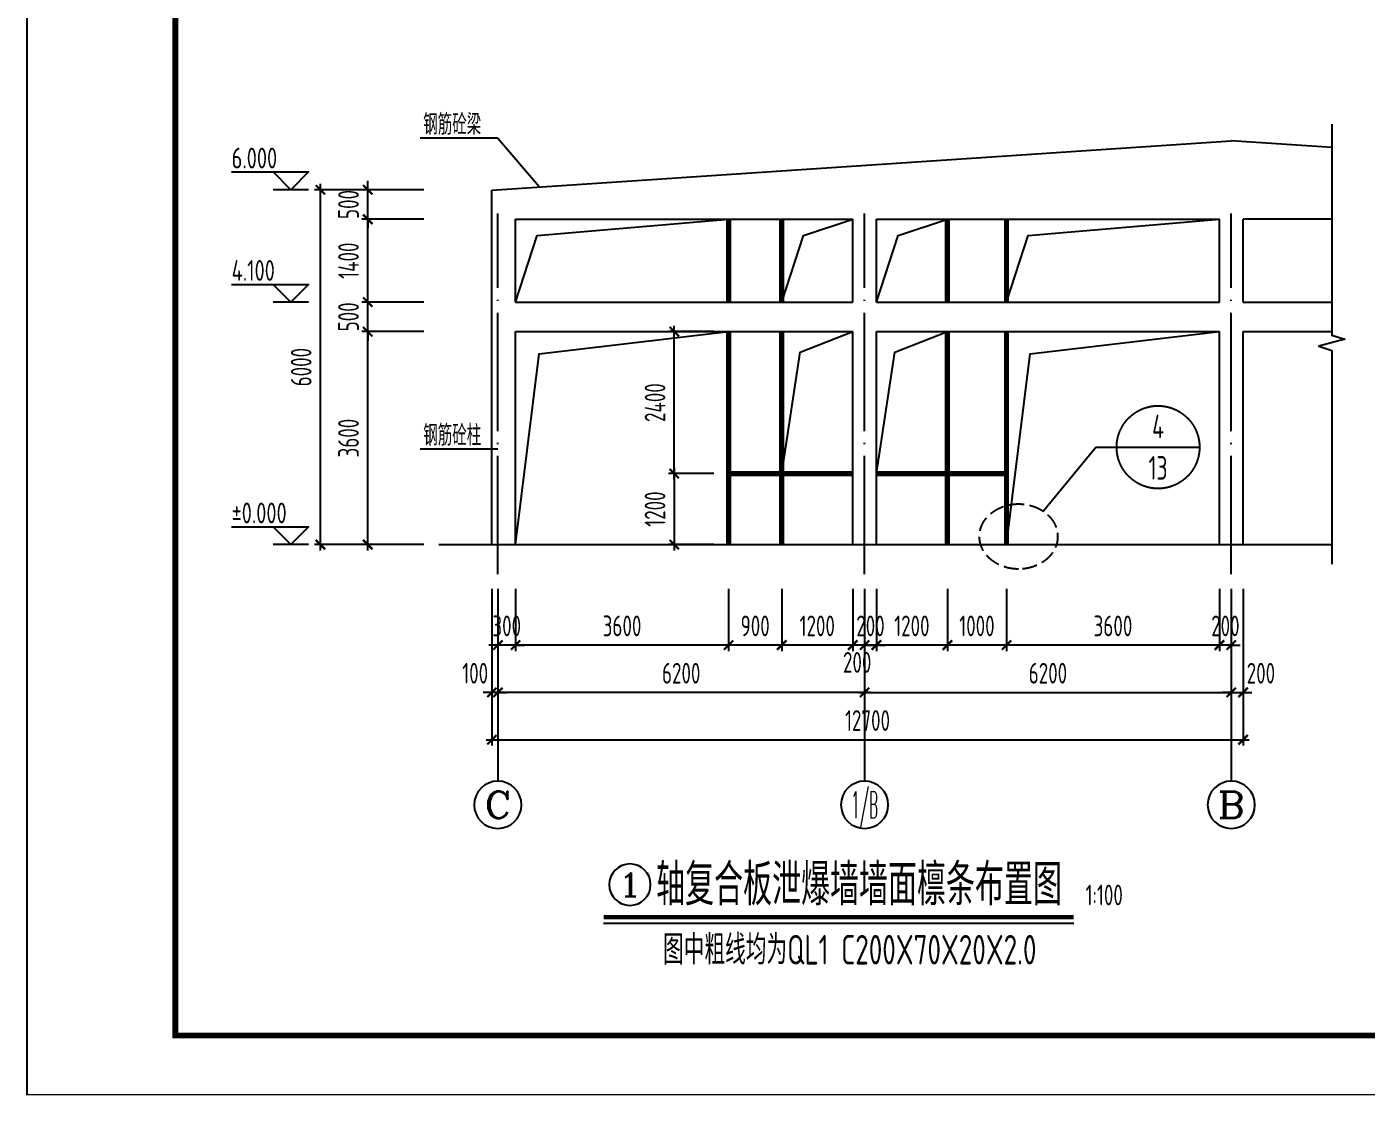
# Model space of a CAD drawing. Extents: x 287065 to 1473467, y 284802 to 344222.
# Drawn here: x 1255547 to 1278192, y 284812 to 302877 of the extents above; entities that cross this region are included whole.
import ezdxf
from ezdxf.enums import TextEntityAlignment as Align

# ---------------------------------------------------------------- set-up
doc = ezdxf.new("R2010")
doc.units = 0
doc.header["$LTSCALE"] = 1000
for name, pattern in [('4', [5, 1.5, -1, 1.5, -1]), ('DASH', [0.35, 0.25, -0.1]), ('DOTE', [2.42, 2, -0.2, 0.02, -0.2])]:
    doc.linetypes.add(name, pattern=pattern)
doc.layers.get('0').update_dxf_attribs({"linetype": 'CONTINUOUS'})
doc.layers.get('DEFPOINTS').update_dxf_attribs({"linetype": 'CONTINUOUS'})
for name, color, linetype in [('AXIS', 8, 'DOTE'), ('AXIS_DIM', 3, 'CONTINUOUS'), ('AXIS_TEXT', 3, 'CONTINUOUS'), ('FRAME', 3, 'CONTINUOUS'), ('S_BEAM', 4, 'CONTINUOUS'), ('SYMB', 7, 'CONTINUOUS'), ('TEXT', 7, 'CONTINUOUS'), ('THIN', 7, 'CONTINUOUS'), ('地脚线', 7, 'CONTINUOUS'), ('填充', 8, 'CONTINUOUS'), ('柱子', 3, 'CONTINUOUS'), ('檩条', 7, 'CONTINUOUS')]:
    doc.layers.add(name, color=color, linetype=linetype)
doc.layers.add('AXIS-DIM', color=3, linetype='CONTINUOUS', lineweight=15)
doc.styles.add('_TCH_AXIS', font='COMPLEX', dxfattribs={"bigfont": 'GBCBIG'})
doc.styles.add('COMPLEX', font='COMPLEX')
doc.styles.get("Standard").update_dxf_attribs({"font": 'tssdeng.shx', "width": 0.7, "bigfont": 'hztxt.shx'})
doc.styles.add('TSSD_Dimension', font='tssdeng.shx', dxfattribs={"width": 0.7, "bigfont": 'hztxt.shx'})
doc.styles.add('TSSD_Num', font='Tssdeng.shx', dxfattribs={"width": 0.7, "bigfont": 'hztxt.shx'})
doc.styles.add('TSSD_Rein', font='tssdeng.shx', dxfattribs={"width": 0.7, "bigfont": 'hztxt.shx'})
doc.dimstyles.new('TSSD_100_100', dxfattribs={"dimtxt": 350, "dimasz": 150, "dimexe": 100, "dimexo": 250, "dimgap": 150, "dimtad": 1, "dimdec": 0, "dimzin": 0, "dimdsep": 46, "dimtxsty": 'TSSD_Dimension', "dimblk": 'ARCHTICK', "dimcen": 0, "dimdle": 100, "dimclrd": 3, "dimclre": 3, "dimclrt": 7, "dimadec": 0, "dimazin": 0, "dimtfac": 1, "dimtdec": 0, "dimtix": 1, "dimtmove": 2, "dimatfit": 3, "dimfxl": 100, "dimtolj": 1, "dimtzin": 0, "dimarcsym": 0})
doc.dimstyles.new('TSSD_100_100$0', dxfattribs={"dimtxt": 350, "dimasz": 100, "dimexe": 100, "dimexo": 250, "dimgap": 100, "dimtad": 1, "dimdec": 0, "dimzin": 0, "dimdsep": 46, "dimtxsty": 'TSSD_Rein', "dimblk": 'ARCHTICK', "dimcen": 0, "dimdle": 100, "dimclrt": 7, "dimadec": 0, "dimazin": 0, "dimtfac": 1, "dimtdec": 0, "dimtix": 1, "dimtmove": 2, "dimatfit": 3, "dimfxl": 100, "dimtolj": 1, "dimtzin": 0, "dimarcsym": 0})

# ---------------------------------------------------------------- blocks, each defined once
blk = doc.blocks.new('A$C2F0C53E4')
at = {"layer": 'FRAME', "lineweight": 18}
blk.add_line((0, 0), (0, 42000), dxfattribs=at)
at = {"layer": 'FRAME'}
for points in [[(10, 42010, 20, 20, 0), (10, 10, 20, 20, 0), (59410, 10, 20, 20, 0), (59410, 42010, 20, 20, 0)], [(2510, 41010, 100, 100, 0), (2510, 1010, 100, 100, 0), (58410, 1010, 100, 100, 0), (58410, 41010, 100, 100, 0)]]:
    blk.add_lwpolyline(points, format="xyseb", close=True, dxfattribs=at)
blk = doc.blocks.new('_ARCHTICK')
at = {"color": 0}
blk.add_lwpolyline([(-0.53, -0.53, 0.25, 0.25, 0), (0.53, 0.53, 0.5, 0.5, 0)], format="xyseb", dxfattribs=at)
blk = doc.blocks.new('*D758')
at = {"layer": 'AXIS_DIM', "color": 3, "lineweight": -2}
for p, q in [((1269711, 293372), (1269711, 291522)), ((1275911, 293372), (1275911, 291522)), ((1269611, 291622), (1276011, 291622))]:
    blk.add_line(p, q, dxfattribs=at)
at = {"layer": 'DEFPOINTS', "color": 0}
for p in [(1269711, 293622), (1275911, 293622), (1275911, 291622)]:
    blk.add_point(p, dxfattribs=at)
at = {"layer": 'AXIS_DIM', "color": 3, "lineweight": -2, "xscale": 150, "yscale": 150, "zscale": 150, "rotation": 180}
blk.add_blockref('_ARCHTICK', (1269711, 291622), dxfattribs=at)
at = {"layer": 'AXIS_DIM', "color": 3, "lineweight": -2, "xscale": 150, "yscale": 150, "zscale": 150}
blk.add_blockref('_ARCHTICK', (1275911, 291622), dxfattribs=at)
at = {"layer": 'AXIS_DIM', "color": 7, "insert": (1272811, 291947), "char_height": 350, "attachment_point": 5, "style": 'TSSD_Dimension'}
blk.add_mtext('\\A1;6200', dxfattribs=at)
blk = doc.blocks.new('*D759')
at = {"layer": 'AXIS_DIM', "color": 3, "lineweight": -2}
for p, q in [((1263411, 293372), (1263411, 290722)), ((1276111, 293372), (1276111, 290722)), ((1263311, 290822), (1276211, 290822))]:
    blk.add_line(p, q, dxfattribs=at)
at = {"layer": 'DEFPOINTS', "color": 0}
for p in [(1263411, 293622), (1276111, 293622), (1276111, 290822)]:
    blk.add_point(p, dxfattribs=at)
at = {"layer": 'AXIS_DIM', "color": 3, "lineweight": -2, "xscale": 150, "yscale": 150, "zscale": 150, "rotation": 180}
blk.add_blockref('_ARCHTICK', (1263411, 290822), dxfattribs=at)
at = {"layer": 'AXIS_DIM', "color": 3, "lineweight": -2, "xscale": 150, "yscale": 150, "zscale": 150}
blk.add_blockref('_ARCHTICK', (1276111, 290822), dxfattribs=at)
at = {"layer": 'AXIS_DIM', "color": 7, "insert": (1269761, 291147), "char_height": 350, "attachment_point": 5, "style": 'TSSD_Dimension'}
blk.add_mtext('\\A1;12700', dxfattribs=at)
blk = doc.blocks.new('_AXISO')
blk.add_circle((0, 0), 0.5)
at = {"layer": 'AXIS_TEXT', "style": 'COMPLEX', "width": 1.041667}
blk.add_attdef('A', text='', height=0.56, dxfattribs=at).set_placement((-0.25, -0.28), (0.25, -0.28), align=Align.FIT)
blk = doc.blocks.new('*D760')
at = {"layer": 'AXIS_DIM', "color": 3, "lineweight": -2}
for p, q in [((1263411, 293372), (1263411, 291522)), ((1263511, 293372), (1263511, 291522)), ((1263411, 291622), (1263261, 291622)), ((1263511, 291622), (1263411, 291622)), ((1263511, 291622), (1263661, 291622))]:
    blk.add_line(p, q, dxfattribs=at)
at = {"layer": 'DEFPOINTS', "color": 0}
for p in [(1263411, 293622), (1263511, 293622), (1263411, 291622)]:
    blk.add_point(p, dxfattribs=at)
at = {"layer": 'AXIS_DIM', "color": 3, "lineweight": -2, "xscale": 150, "yscale": 150, "zscale": 150}
blk.add_blockref('_ARCHTICK', (1263411, 291622), dxfattribs=at)
at = {"layer": 'AXIS_DIM', "color": 3, "lineweight": -2, "xscale": 150, "yscale": 150, "zscale": 150, "rotation": 180}
blk.add_blockref('_ARCHTICK', (1263511, 291622), dxfattribs=at)
at = {"layer": 'AXIS_DIM', "color": 7, "insert": (1263128, 291947), "char_height": 350, "attachment_point": 5, "style": 'TSSD_Dimension'}
blk.add_mtext('\\A1;100', dxfattribs=at)
blk = doc.blocks.new('*D761')
at = {"layer": 'AXIS_DIM', "color": 3, "lineweight": -2}
for p, q in [((1263511, 293372), (1263511, 291522)), ((1269711, 293372), (1269711, 291522)), ((1269811, 291622), (1263411, 291622))]:
    blk.add_line(p, q, dxfattribs=at)
at = {"layer": 'DEFPOINTS', "color": 0}
for p in [(1263511, 293622), (1269711, 293622), (1263511, 291622)]:
    blk.add_point(p, dxfattribs=at)
at = {"layer": 'AXIS_DIM', "color": 3, "lineweight": -2, "xscale": 150, "yscale": 150, "zscale": 150, "rotation": 180}
blk.add_blockref('_ARCHTICK', (1263511, 291622), dxfattribs=at)
at = {"layer": 'AXIS_DIM', "color": 3, "lineweight": -2, "xscale": 150, "yscale": 150, "zscale": 150}
blk.add_blockref('_ARCHTICK', (1269711, 291622), dxfattribs=at)
at = {"layer": 'AXIS_DIM', "color": 7, "insert": (1266611, 291947), "char_height": 350, "attachment_point": 5, "style": 'TSSD_Dimension'}
blk.add_mtext('\\A1;6200', dxfattribs=at)
blk = doc.blocks.new('*D762')
at = {"layer": 'AXIS_DIM', "color": 3, "lineweight": -2}
for p, q in [((1275911, 293372), (1275911, 291522)), ((1276111, 293372), (1276111, 291522)), ((1275911, 291622), (1275761, 291622)), ((1275911, 291622), (1276111, 291622)), ((1276111, 291622), (1276261, 291622))]:
    blk.add_line(p, q, dxfattribs=at)
at = {"layer": 'DEFPOINTS', "color": 0}
for p in [(1275911, 293622), (1276111, 293622), (1276111, 291622)]:
    blk.add_point(p, dxfattribs=at)
at = {"layer": 'AXIS_DIM', "color": 3, "lineweight": -2, "xscale": 150, "yscale": 150, "zscale": 150}
blk.add_blockref('_ARCHTICK', (1275911, 291622), dxfattribs=at)
at = {"layer": 'AXIS_DIM', "color": 3, "lineweight": -2, "xscale": 150, "yscale": 150, "zscale": 150, "rotation": 180}
blk.add_blockref('_ARCHTICK', (1276111, 291622), dxfattribs=at)
at = {"layer": 'AXIS_DIM', "color": 7, "insert": (1276412, 291947), "char_height": 350, "attachment_point": 5, "style": 'TSSD_Dimension'}
blk.add_mtext('\\A1;200', dxfattribs=at)
blk = doc.blocks.new('*D763')
at = {"layer": 'AXIS_DIM', "color": 3, "lineweight": -2}
for p, q in [((1263511, 293372), (1263511, 292322)), ((1263811, 293372), (1263811, 292322)), ((1263511, 292422), (1263361, 292422)), ((1263811, 292422), (1263511, 292422)), ((1263811, 292422), (1263961, 292422))]:
    blk.add_line(p, q, dxfattribs=at)
at = {"layer": 'DEFPOINTS', "color": 0}
for p in [(1263511, 293622), (1263811, 293622), (1263511, 292422)]:
    blk.add_point(p, dxfattribs=at)
at = {"layer": 'AXIS_DIM', "color": 3, "lineweight": -2, "xscale": 150, "yscale": 150, "zscale": 150}
blk.add_blockref('_ARCHTICK', (1263511, 292422), dxfattribs=at)
at = {"layer": 'AXIS_DIM', "color": 3, "lineweight": -2, "xscale": 150, "yscale": 150, "zscale": 150, "rotation": 180}
blk.add_blockref('_ARCHTICK', (1263811, 292422), dxfattribs=at)
at = {"layer": 'AXIS_DIM', "color": 7, "insert": (1263661, 292747), "char_height": 350, "attachment_point": 5, "style": 'TSSD_Dimension'}
blk.add_mtext('\\A1;300', dxfattribs=at)
blk = doc.blocks.new('*D764')
at = {"layer": 'AXIS_DIM', "color": 3, "lineweight": -2}
for p, q in [((1263811, 293372), (1263811, 292322)), ((1267411, 293372), (1267411, 292322)), ((1267511, 292422), (1263711, 292422))]:
    blk.add_line(p, q, dxfattribs=at)
at = {"layer": 'DEFPOINTS', "color": 0}
for p in [(1263811, 293622), (1267411, 293622), (1263811, 292422)]:
    blk.add_point(p, dxfattribs=at)
at = {"layer": 'AXIS_DIM', "color": 3, "lineweight": -2, "xscale": 150, "yscale": 150, "zscale": 150, "rotation": 180}
blk.add_blockref('_ARCHTICK', (1263811, 292422), dxfattribs=at)
at = {"layer": 'AXIS_DIM', "color": 3, "lineweight": -2, "xscale": 150, "yscale": 150, "zscale": 150}
blk.add_blockref('_ARCHTICK', (1267411, 292422), dxfattribs=at)
at = {"layer": 'AXIS_DIM', "color": 7, "insert": (1265611, 292747), "char_height": 350, "attachment_point": 5, "style": 'TSSD_Dimension'}
blk.add_mtext('\\A1;3600', dxfattribs=at)
blk = doc.blocks.new('*D765')
at = {"layer": 'AXIS_DIM', "color": 3, "lineweight": -2}
for p, q in [((1267411, 293372), (1267411, 292322)), ((1268311, 293372), (1268311, 292322)), ((1268411, 292422), (1267311, 292422))]:
    blk.add_line(p, q, dxfattribs=at)
at = {"layer": 'DEFPOINTS', "color": 0}
for p in [(1267411, 293622), (1268311, 293622), (1267411, 292422)]:
    blk.add_point(p, dxfattribs=at)
at = {"layer": 'AXIS_DIM', "color": 3, "lineweight": -2, "xscale": 150, "yscale": 150, "zscale": 150, "rotation": 180}
blk.add_blockref('_ARCHTICK', (1267411, 292422), dxfattribs=at)
at = {"layer": 'AXIS_DIM', "color": 3, "lineweight": -2, "xscale": 150, "yscale": 150, "zscale": 150}
blk.add_blockref('_ARCHTICK', (1268311, 292422), dxfattribs=at)
at = {"layer": 'AXIS_DIM', "color": 7, "insert": (1267861, 292747), "char_height": 350, "attachment_point": 5, "style": 'TSSD_Dimension'}
blk.add_mtext('\\A1;900', dxfattribs=at)
blk = doc.blocks.new('*D766')
at = {"layer": 'AXIS_DIM', "color": 3, "lineweight": -2}
for p, q in [((1268311, 293372), (1268311, 292322)), ((1269511, 293372), (1269511, 292322)), ((1269611, 292422), (1268211, 292422))]:
    blk.add_line(p, q, dxfattribs=at)
at = {"layer": 'DEFPOINTS', "color": 0}
for p in [(1268311, 293622), (1269511, 293622), (1268311, 292422)]:
    blk.add_point(p, dxfattribs=at)
at = {"layer": 'AXIS_DIM', "color": 3, "lineweight": -2, "xscale": 150, "yscale": 150, "zscale": 150, "rotation": 180}
blk.add_blockref('_ARCHTICK', (1268311, 292422), dxfattribs=at)
at = {"layer": 'AXIS_DIM', "color": 3, "lineweight": -2, "xscale": 150, "yscale": 150, "zscale": 150}
blk.add_blockref('_ARCHTICK', (1269511, 292422), dxfattribs=at)
at = {"layer": 'AXIS_DIM', "color": 7, "insert": (1268911, 292747), "char_height": 350, "attachment_point": 5, "style": 'TSSD_Dimension'}
blk.add_mtext('\\A1;1200', dxfattribs=at)
blk = doc.blocks.new('*D767')
at = {"layer": 'AXIS_DIM', "color": 3, "lineweight": -2}
for p, q in [((1269511, 293372), (1269511, 292322)), ((1269711, 293372), (1269711, 292322)), ((1269511, 292422), (1269361, 292422)), ((1269711, 292422), (1269511, 292422)), ((1269711, 292422), (1269861, 292422))]:
    blk.add_line(p, q, dxfattribs=at)
at = {"layer": 'DEFPOINTS', "color": 0}
for p in [(1269511, 293622), (1269711, 293622), (1269511, 292422)]:
    blk.add_point(p, dxfattribs=at)
at = {"layer": 'AXIS_DIM', "color": 3, "lineweight": -2, "xscale": 150, "yscale": 150, "zscale": 150}
blk.add_blockref('_ARCHTICK', (1269511, 292422), dxfattribs=at)
at = {"layer": 'AXIS_DIM', "color": 3, "lineweight": -2, "xscale": 150, "yscale": 150, "zscale": 150, "rotation": 180}
blk.add_blockref('_ARCHTICK', (1269711, 292422), dxfattribs=at)
at = {"layer": 'AXIS_DIM', "color": 7, "insert": (1269586, 292130), "char_height": 350, "attachment_point": 5, "style": 'TSSD_Dimension'}
blk.add_mtext('\\A1;200', dxfattribs=at)
blk = doc.blocks.new('*D768')
at = {"layer": 'AXIS_DIM', "color": 3, "lineweight": -2}
for p, q in [((1269711, 293372), (1269711, 292322)), ((1269911, 293372), (1269911, 292322)), ((1269711, 292422), (1269561, 292422)), ((1269911, 292422), (1269711, 292422)), ((1269911, 292422), (1270061, 292422))]:
    blk.add_line(p, q, dxfattribs=at)
at = {"layer": 'DEFPOINTS', "color": 0}
for p in [(1269711, 293622), (1269911, 293622), (1269711, 292422)]:
    blk.add_point(p, dxfattribs=at)
at = {"layer": 'AXIS_DIM', "color": 3, "lineweight": -2, "xscale": 150, "yscale": 150, "zscale": 150}
blk.add_blockref('_ARCHTICK', (1269711, 292422), dxfattribs=at)
at = {"layer": 'AXIS_DIM', "color": 3, "lineweight": -2, "xscale": 150, "yscale": 150, "zscale": 150, "rotation": 180}
blk.add_blockref('_ARCHTICK', (1269911, 292422), dxfattribs=at)
at = {"layer": 'AXIS_DIM', "color": 7, "insert": (1269811, 292747), "char_height": 350, "attachment_point": 5, "style": 'TSSD_Dimension'}
blk.add_mtext('\\A1;200', dxfattribs=at)
blk = doc.blocks.new('*D769')
at = {"layer": 'AXIS_DIM', "color": 3, "lineweight": -2}
for p, q in [((1269911, 293372), (1269911, 292322)), ((1271111, 293372), (1271111, 292322)), ((1271211, 292422), (1269811, 292422))]:
    blk.add_line(p, q, dxfattribs=at)
at = {"layer": 'DEFPOINTS', "color": 0}
for p in [(1269911, 293622), (1271111, 293622), (1269911, 292422)]:
    blk.add_point(p, dxfattribs=at)
at = {"layer": 'AXIS_DIM', "color": 3, "lineweight": -2, "xscale": 150, "yscale": 150, "zscale": 150, "rotation": 180}
blk.add_blockref('_ARCHTICK', (1269911, 292422), dxfattribs=at)
at = {"layer": 'AXIS_DIM', "color": 3, "lineweight": -2, "xscale": 150, "yscale": 150, "zscale": 150}
blk.add_blockref('_ARCHTICK', (1271111, 292422), dxfattribs=at)
at = {"layer": 'AXIS_DIM', "color": 7, "insert": (1270511, 292747), "char_height": 350, "attachment_point": 5, "style": 'TSSD_Dimension'}
blk.add_mtext('\\A1;1200', dxfattribs=at)
blk = doc.blocks.new('*D770')
at = {"layer": 'AXIS_DIM', "color": 3, "lineweight": -2}
for p, q in [((1271111, 293372), (1271111, 292322)), ((1272111, 293372), (1272111, 292322)), ((1272211, 292422), (1271011, 292422))]:
    blk.add_line(p, q, dxfattribs=at)
at = {"layer": 'DEFPOINTS', "color": 0}
for p in [(1271111, 293622), (1272111, 293622), (1271111, 292422)]:
    blk.add_point(p, dxfattribs=at)
at = {"layer": 'AXIS_DIM', "color": 3, "lineweight": -2, "xscale": 150, "yscale": 150, "zscale": 150, "rotation": 180}
blk.add_blockref('_ARCHTICK', (1271111, 292422), dxfattribs=at)
at = {"layer": 'AXIS_DIM', "color": 3, "lineweight": -2, "xscale": 150, "yscale": 150, "zscale": 150}
blk.add_blockref('_ARCHTICK', (1272111, 292422), dxfattribs=at)
at = {"layer": 'AXIS_DIM', "color": 7, "insert": (1271611, 292747), "char_height": 350, "attachment_point": 5, "style": 'TSSD_Dimension'}
blk.add_mtext('\\A1;1000', dxfattribs=at)
blk = doc.blocks.new('*D771')
at = {"layer": 'AXIS_DIM', "color": 3, "lineweight": -2}
for p, q in [((1272111, 293372), (1272111, 292322)), ((1275711, 293372), (1275711, 292322)), ((1275811, 292422), (1272011, 292422))]:
    blk.add_line(p, q, dxfattribs=at)
at = {"layer": 'DEFPOINTS', "color": 0}
for p in [(1272111, 293622), (1275711, 293622), (1272111, 292422)]:
    blk.add_point(p, dxfattribs=at)
at = {"layer": 'AXIS_DIM', "color": 3, "lineweight": -2, "xscale": 150, "yscale": 150, "zscale": 150, "rotation": 180}
blk.add_blockref('_ARCHTICK', (1272111, 292422), dxfattribs=at)
at = {"layer": 'AXIS_DIM', "color": 3, "lineweight": -2, "xscale": 150, "yscale": 150, "zscale": 150}
blk.add_blockref('_ARCHTICK', (1275711, 292422), dxfattribs=at)
at = {"layer": 'AXIS_DIM', "color": 7, "insert": (1273911, 292747), "char_height": 350, "attachment_point": 5, "style": 'TSSD_Dimension'}
blk.add_mtext('\\A1;3600', dxfattribs=at)
blk = doc.blocks.new('*D772')
at = {"layer": 'AXIS_DIM', "color": 3, "lineweight": -2}
for p, q in [((1275711, 293372), (1275711, 292322)), ((1275911, 293372), (1275911, 292322)), ((1275711, 292422), (1275561, 292422)), ((1275911, 292422), (1275711, 292422)), ((1275911, 292422), (1276061, 292422))]:
    blk.add_line(p, q, dxfattribs=at)
at = {"layer": 'DEFPOINTS', "color": 0}
for p in [(1275711, 293622), (1275911, 293622), (1275711, 292422)]:
    blk.add_point(p, dxfattribs=at)
at = {"layer": 'AXIS_DIM', "color": 3, "lineweight": -2, "xscale": 150, "yscale": 150, "zscale": 150}
blk.add_blockref('_ARCHTICK', (1275711, 292422), dxfattribs=at)
at = {"layer": 'AXIS_DIM', "color": 3, "lineweight": -2, "xscale": 150, "yscale": 150, "zscale": 150, "rotation": 180}
blk.add_blockref('_ARCHTICK', (1275911, 292422), dxfattribs=at)
at = {"layer": 'AXIS_DIM', "color": 7, "insert": (1275811, 292747), "char_height": 350, "attachment_point": 5, "style": 'TSSD_Dimension'}
blk.add_mtext('\\A1;200', dxfattribs=at)
blk = doc.blocks.new('*D773')
at = {"layer": 'AXIS-DIM', "color": 3, "lineweight": -2}
for p, q in [((1261311, 294022), (1261311, 297822)), ((1262261, 297722), (1261211, 297722)), ((1262261, 294122), (1261211, 294122))]:
    blk.add_line(p, q, dxfattribs=at)
at = {"layer": 'DEFPOINTS', "color": 0}
for p in [(1261311, 297722), (1262511, 297722, -100), (1262511, 294122, -100)]:
    blk.add_point(p, dxfattribs=at)
at = {"layer": 'AXIS-DIM', "color": 3, "lineweight": -2, "xscale": 150, "yscale": 150, "zscale": 150}
for p, rotation in [((1261311, 297722), 90), ((1261311, 294122), 270)]:
    blk.add_blockref('_ARCHTICK', p, dxfattribs=dict(at, rotation=rotation))
at = {"layer": 'AXIS-DIM', "color": 7, "insert": (1260986, 295922), "char_height": 350, "attachment_point": 5, "rotation": 90, "style": 'TSSD_Dimension'}
blk.add_mtext('\\A1;3600', dxfattribs=at)
blk = doc.blocks.new('*D774')
at = {"layer": 'AXIS-DIM', "color": 3, "lineweight": -2}
for p, q in [((1262261, 300122), (1260411, 300122)), ((1260511, 294022), (1260511, 300222)), ((1262261, 294122), (1260411, 294122))]:
    blk.add_line(p, q, dxfattribs=at)
at = {"layer": 'DEFPOINTS', "color": 0}
for p in [(1260511, 300122), (1262511, 300122, -100), (1262511, 294122, -100)]:
    blk.add_point(p, dxfattribs=at)
at = {"layer": 'AXIS-DIM', "color": 3, "lineweight": -2, "xscale": 150, "yscale": 150, "zscale": 150}
for p, rotation in [((1260511, 300122), 90), ((1260511, 294122), 270)]:
    blk.add_blockref('_ARCHTICK', p, dxfattribs=dict(at, rotation=rotation))
at = {"layer": 'AXIS-DIM', "color": 7, "insert": (1260186, 297122), "char_height": 350, "attachment_point": 5, "rotation": 90, "style": 'TSSD_Dimension'}
blk.add_mtext('\\A1;6000', dxfattribs=at)
blk = doc.blocks.new('*D775')
at = {"layer": 'AXIS-DIM', "color": 3, "lineweight": -2}
for p, q in [((1261311, 298222), (1261311, 298372)), ((1262261, 298222), (1261211, 298222)), ((1261311, 297722), (1261311, 298222)), ((1262261, 297722), (1261211, 297722)), ((1261311, 297722), (1261311, 297572))]:
    blk.add_line(p, q, dxfattribs=at)
at = {"layer": 'DEFPOINTS', "color": 0}
for p in [(1261311, 298222), (1262511, 298222), (1262511, 297722)]:
    blk.add_point(p, dxfattribs=at)
at = {"layer": 'AXIS-DIM', "color": 3, "lineweight": -2, "xscale": 150, "yscale": 150, "zscale": 150}
for p, rotation in [((1261311, 298222), 270), ((1261311, 297722), 90)]:
    blk.add_blockref('_ARCHTICK', p, dxfattribs=dict(at, rotation=rotation))
at = {"layer": 'AXIS-DIM', "color": 7, "insert": (1260986, 297972), "char_height": 350, "attachment_point": 5, "rotation": 90, "style": 'TSSD_Dimension'}
blk.add_mtext('\\A1;500', dxfattribs=at)
blk = doc.blocks.new('*D776')
at = {"layer": 'AXIS-DIM', "color": 3, "lineweight": -2}
for p, q in [((1262261, 299622), (1261211, 299622)), ((1261311, 298122), (1261311, 299722)), ((1262261, 298222), (1261211, 298222))]:
    blk.add_line(p, q, dxfattribs=at)
at = {"layer": 'DEFPOINTS', "color": 0}
for p in [(1261311, 299622), (1262511, 299622), (1262511, 298222)]:
    blk.add_point(p, dxfattribs=at)
at = {"layer": 'AXIS-DIM', "color": 3, "lineweight": -2, "xscale": 150, "yscale": 150, "zscale": 150}
for p, rotation in [((1261311, 299622), 90), ((1261311, 298222), 270)]:
    blk.add_blockref('_ARCHTICK', p, dxfattribs=dict(at, rotation=rotation))
at = {"layer": 'AXIS-DIM', "color": 7, "insert": (1260986, 298922), "char_height": 350, "attachment_point": 5, "rotation": 90, "style": 'TSSD_Dimension'}
blk.add_mtext('\\A1;1400', dxfattribs=at)
blk = doc.blocks.new('*D777')
at = {"layer": 'AXIS-DIM', "color": 3, "lineweight": -2}
for p, q in [((1262261, 300122), (1261211, 300122)), ((1261311, 300122), (1261311, 300272)), ((1261311, 299622), (1261311, 300122)), ((1262261, 299622), (1261211, 299622)), ((1261311, 299622), (1261311, 299472))]:
    blk.add_line(p, q, dxfattribs=at)
at = {"layer": 'DEFPOINTS', "color": 0}
for p in [(1261311, 300122), (1262511, 300122), (1262511, 299622)]:
    blk.add_point(p, dxfattribs=at)
at = {"layer": 'AXIS-DIM', "color": 3, "lineweight": -2, "xscale": 150, "yscale": 150, "zscale": 150}
for p, rotation in [((1261311, 300122), 270), ((1261311, 299622), 90)]:
    blk.add_blockref('_ARCHTICK', p, dxfattribs=dict(at, rotation=rotation))
at = {"layer": 'AXIS-DIM', "color": 7, "insert": (1260986, 299872), "char_height": 350, "attachment_point": 5, "rotation": 90, "style": 'TSSD_Dimension'}
blk.add_mtext('\\A1;500', dxfattribs=at)
blk = doc.blocks.new('*D948')
at = {"layer": 'AXIS_DIM', "color": 3, "lineweight": -2}
for p, q in [((1267161, 295322), (1266394, 295322)), ((1266494, 295422), (1266494, 294022)), ((1267161, 294122), (1266394, 294122))]:
    blk.add_line(p, q, dxfattribs=at)
at = {"layer": 'DEFPOINTS', "color": 0}
for p in [(1267411, 295322), (1266494, 294122), (1267411, 294122)]:
    blk.add_point(p, dxfattribs=at)
at = {"layer": 'AXIS_DIM', "color": 3, "lineweight": -2, "xscale": 150, "yscale": 150, "zscale": 150}
for p, rotation in [((1266494, 295322), 90), ((1266494, 294122), 270)]:
    blk.add_blockref('_ARCHTICK', p, dxfattribs=dict(at, rotation=rotation))
at = {"layer": 'AXIS_DIM', "color": 7, "insert": (1266169, 294722), "char_height": 350, "attachment_point": 5, "rotation": 90, "style": 'TSSD_Dimension'}
blk.add_mtext('\\A1;1200', dxfattribs=at)
blk = doc.blocks.new('*D951')
at = {"layer": 'AXIS_DIM', "color": 3, "lineweight": -2}
for p, q in [((1266494, 295222), (1266494, 297822)), ((1267161, 297722), (1266394, 297722)), ((1267161, 295322), (1266394, 295322))]:
    blk.add_line(p, q, dxfattribs=at)
at = {"layer": 'DEFPOINTS', "color": 0}
for p in [(1266494, 297722), (1267411, 297722), (1267411, 295322)]:
    blk.add_point(p, dxfattribs=at)
at = {"layer": 'AXIS_DIM', "color": 3, "lineweight": -2, "xscale": 150, "yscale": 150, "zscale": 150}
for p, rotation in [((1266494, 297722), 90), ((1266494, 295322), 270)]:
    blk.add_blockref('_ARCHTICK', p, dxfattribs=dict(at, rotation=rotation))
at = {"layer": 'AXIS_DIM', "color": 7, "insert": (1266169, 296522), "char_height": 350, "attachment_point": 5, "rotation": 90, "style": 'TSSD_Dimension'}
blk.add_mtext('\\A1;2400', dxfattribs=at)
blk = doc.blocks.new('ts_idx')
at = {"color": 0, "linetype": 'ByBlock', "lineweight": -2}
blk.add_line((-0.5, 0), (0.5, 0), dxfattribs=at)
blk.add_circle((0, 0), 0.5, dxfattribs=at)
at = {"color": 0, "linetype": 'ByBlock', "lineweight": -2, "style": 'TSSD_Num', "width": 0.7}
for tag, p in [('1', (0, 0.25)), ('A', (0, -0.25))]:
    blk.add_attdef(tag, text='', height=0.286, dxfattribs=at).set_placement(p, align=Align.MIDDLE_CENTER)

msp = doc.modelspace()

# ---------------------------------------------------------------- linework, layer by layer
for p, q in [((1272730.124, 294686.431), (1273622.684, 295768.46)), ((1273622.684, 295768.46), (1275373.629, 295768.46))]:
    msp.add_line(p, q)
at = {"linetype": 'DASH'}
msp.add_ellipse((1272314.565, 294258.177), major_axis=(660.903, 0), ratio=0.833326739, start_param=-1.570796327, end_param=4.71238898, dxfattribs=at)
at = {"layer": 'AXIS'}
for p, q in [((1263510.652, 293621.708), (1263510.652, 299721.708)), ((1269710.652, 293621.708), (1269710.652, 299721.708)), ((1275910.652, 293621.708), (1275910.652, 299721.708))]:
    msp.add_line(p, q, dxfattribs=at)
at = {"layer": 'AXIS_TEXT'}
for p, q in [((1263510.652, 293371.708), (1263510.652, 290121.708)), ((1269710.652, 293371.708), (1269710.652, 290121.708)), ((1275910.652, 293371.708), (1275910.652, 290121.708))]:
    msp.add_line(p, q, dxfattribs=at)
at = {"layer": 'S_BEAM', "color": 8}
for p, q in [((1263410.652, 300115.039), (1275910.652, 300948.708)), ((1277610.652, 300835.329), (1275910.652, 300948.708)), ((1263810.652, 299621.708), (1269510.652, 299621.708)), ((1269910.652, 299621.708), (1275710.652, 299621.708)), ((1277610.652, 299621.708), (1276110.652, 299621.708)), ((1263810.652, 298221.708), (1269510.652, 298221.708)), ((1269910.652, 298221.708), (1275710.652, 298221.708)), ((1276110.652, 298221.708), (1277610.652, 298221.708)), ((1263810.652, 297721.708), (1269510.652, 297721.708)), ((1269910.652, 297721.708), (1275710.652, 297721.708)), ((1276110.652, 297721.708), (1277610.652, 297721.708))]:
    msp.add_line(p, q, dxfattribs=at)
at = {"layer": 'TEXT', "linetype": 'ByBlock'}
for p, q in [((1263510.652, 300990.969), (1262195.464, 300990.969)), ((1263510.652, 295734.766), (1262195.464, 295734.766))]:
    msp.add_line(p, q, dxfattribs=at)
at = {"layer": 'TEXT'}
msp.add_line((1265297.793, 287721.708), (1273247.463, 287721.708), dxfattribs=at)
at = {"layer": 'TEXT', "linetype": 'ByBlock'}
msp.add_lwpolyline([(1263510.652, 300990.969), (1264216.626, 300168.792)], dxfattribs=at)
at = {"layer": 'TEXT', "const_width": 70}
msp.add_lwpolyline([(1273247.463, 287821.708), (1265297.793, 287821.708)], dxfattribs=at)
at = {"layer": 'THIN'}
for points in [[(1277610.652, 301228.708), (1277610.652, 297665.208), (1277830.652, 297595.208), (1277390.652, 297475.208), (1277610.652, 297405.208), (1277610.652, 293791.708)], [(1259010.38, 300422.039), (1260310.668, 300422.039), (1260010.668, 300122.039), (1259710.668, 300422.039)], [(1260310.668, 300122.039), (1259710.668, 300122.039)], [(1263810.652, 298221.708), (1264178.41, 299346.483), (1267410.652, 299621.708)], [(1268310.652, 298221.708), (1268678.41, 299346.483), (1269510.652, 299621.708)], [(1269910.652, 298221.708), (1270278.41, 299346.483), (1271110.652, 299621.708)], [(1272110.652, 298221.708), (1272478.41, 299346.483), (1275710.652, 299621.708)], [(1259010.38, 298521.708), (1260310.668, 298521.708), (1260010.668, 298221.708), (1259710.668, 298521.708)], [(1260310.668, 298221.708), (1259710.668, 298221.708)], [(1263810.652, 294121.708), (1264209.384, 297345.712), (1267410.652, 297721.708)], [(1268310.652, 295321.708), (1268623.264, 297372.524), (1269510.652, 297721.708)], [(1269910.652, 295321.708), (1270223.264, 297372.524), (1271110.652, 297721.708)], [(1272110.652, 294121.708), (1272509.384, 297345.712), (1275710.652, 297721.708)]]:
    msp.add_lwpolyline(points, dxfattribs=at)
at = {"layer": 'THIN', "elevation": 100}
for points in [[(1259010.38, 294421.708), (1260310.668, 294421.708), (1260010.668, 294121.708), (1259710.668, 294421.708)], [(1260310.668, 294121.708), (1259710.668, 294121.708)]]:
    msp.add_lwpolyline(points, dxfattribs=at)
at = {"layer": '地脚线'}
msp.add_line((1262510.652, 294121.708), (1277610.652, 294121.708), dxfattribs=at)
at = {"layer": '柱子', "color": 8}
for p, q in [((1263410.652, 294121.708), (1263410.652, 300115.039)), ((1263810.652, 298221.708), (1263810.652, 299621.708)), ((1269510.652, 298221.708), (1269510.652, 299621.708)), ((1269910.652, 298221.708), (1269910.652, 299621.708)), ((1275710.652, 298221.708), (1275710.652, 299621.708)), ((1276110.652, 298221.708), (1276110.652, 299621.708)), ((1263810.652, 294121.708), (1263810.652, 297721.708)), ((1269510.652, 294121.708), (1269510.652, 297721.708)), ((1269910.652, 294121.708), (1269910.652, 297721.708)), ((1275710.652, 294121.708), (1275710.652, 297721.708)), ((1276110.652, 294121.708), (1276110.652, 297721.708))]:
    msp.add_line(p, q, dxfattribs=at)
at = {"layer": '檩条', "const_width": 90}
for points in [[(1267410.652, 298221.708), (1267410.652, 299621.708)], [(1268310.652, 298221.708), (1268310.652, 299621.708)], [(1271110.652, 298221.708), (1271110.652, 299621.708)], [(1272110.652, 298221.708), (1272110.652, 299621.708)], [(1267410.652, 294121.708), (1267410.652, 297721.708)], [(1268310.652, 294121.708), (1268310.652, 297721.708)], [(1271110.652, 294121.708), (1271110.652, 297721.708)], [(1272110.652, 294121.708), (1272110.652, 297721.708)], [(1267410.652, 295321.708), (1269510.652, 295321.708)], [(1269910.652, 295321.708), (1272110.652, 295321.708)]]:
    msp.add_lwpolyline(points, dxfattribs=at)

# ---------------------------------------------------------------- block references
at = {"layer": 'AXIS_TEXT'}
ref = msp.add_blockref('_AXISO', (1263510.652, 289721.708), dxfattribs=dict(at, xscale=-800, yscale=800, zscale=800))
ref.add_attrib('A', 'C', dxfattribs={"height": 452.548, "style": '_TCH_AXIS', "width": 1.4}).set_placement((1263284.378, 289495.434), (1263736.926, 289495.434), align=Align.FIT)
ref = msp.add_blockref('_AXISO', (1269710.652, 289721.708), dxfattribs=dict(at, xscale=-800, yscale=800, zscale=800))
ref.add_attrib('A', '1/B', dxfattribs={"height": 452.5483, "style": '_TCH_AXIS', "width": 0.388889}).set_placement((1269484.378, 289495.434), (1269936.926, 289495.434), align=Align.FIT)
ref = msp.add_blockref('_AXISO', (1275910.652, 289721.708), dxfattribs=dict(at, xscale=-800, yscale=800, zscale=800))
ref.add_attrib('A', 'B', dxfattribs={"height": 452.548, "style": '_TCH_AXIS', "width": 1.235294}).set_placement((1275684.378, 289495.434), (1276136.926, 289495.434), align=Align.FIT)
at = {"layer": 'TEXT', "linetype": 'ByBlock'}
ref = msp.add_blockref('_AXISO', (1265744.358, 288371.708), dxfattribs=dict(at, xscale=-700, yscale=700, zscale=700))
ref.add_attrib('A', '1', dxfattribs={"layer": 'AXIS_TEXT', "height": 395.98, "style": '_TCH_AXIS', "width": 2.333333}).set_placement((1265546.368, 288173.718), (1265942.348, 288173.718), align=Align.FIT)
at = {"layer": 'THIN', "linetype": '4'}
ref = msp.add_blockref('ts_idx', (1274673.629, 295768.46), dxfattribs=dict(at, xscale=1400, yscale=1400))
ref.add_attrib('1', '4', dxfattribs={"height": 400, "style": 'TSSD_Num', "width": 0.7}).set_placement((1274673.629, 296118.46), align=Align.MIDDLE_CENTER)
ref.add_attrib('10', '13', dxfattribs={"height": 400, "style": 'TSSD_Num', "width": 0.7}).set_placement((1274673.629, 295418.46), align=Align.MIDDLE_CENTER)
at = {"layer": '填充'}
msp.add_blockref('A$C2F0C53E4', (1255546.971, 284811.708), dxfattribs=at)

# ---------------------------------------------------------------- texts
at = {"layer": 'SYMB', "width": 0.75}
for s, p in [('6.000', (1259010.38, 300482.039)), ('4.100', (1259010.38, 298581.708)), ('%%P0.000', (1259010.38, 294481.708, 100))]:
    msp.add_text(s, height=350, dxfattribs=at).set_placement(p)
at = {"layer": 'TEXT', "linetype": 'ByBlock', "style": 'TSSD_Rein', "width": 0.7}
for s, p in [('钢筋砼梁', (1262250.066, 301050.969)), ('钢筋砼柱', (1262250.066, 295794.766)), ('1:100', (1273447.463, 288021.708))]:
    msp.add_text(s, height=350, dxfattribs=at).set_placement(p)
for s, height, p in [('轴复合板泄爆墙墙面檩条布置图', 700, (1273047.463, 288021.708)), ('图中粗线均为QL1 C200X70X20X2.0', 500, (1272617.571, 287021.708))]:
    msp.add_text(s, height=height, dxfattribs=at).set_placement(p, align=Align.RIGHT)

# ---------------------------------------------------------------- dimensions: what is measured, and where the dimension line sits
at = {"layer": 'AXIS-DIM'}
for base, p2, picture, middle in [((1260510.668, 300122.039, 100), (1262510.652, 300122.039), '*D774', (1260185.668, 297121.873, 100)), ((1261310.668, 297721.708, 100), (1262510.652, 297721.708), '*D773', (1260985.668, 295921.708, 100))]:
    dim = msp.add_linear_dim(base=base, p1=(1262510.652, 294121.708), p2=p2, angle=90, dimstyle='TSSD_100_100', dxfattribs=at)
    dim.commit()
    dim.dimension.update_dxf_attribs({"geometry": picture, "text_midpoint": middle})
for base, p1, p2, picture, middle in [((1261310.668, 300122.039), (1262510.652, 299622.039), (1262510.652, 300122.039), '*D777', (1260985.668, 299872.039)), ((1261310.668, 299622.039), (1262510.652, 298221.708), (1262510.652, 299622.039), '*D776', (1260985.668, 298921.873)), ((1261310.668, 298221.708), (1262510.652, 297721.708), (1262510.652, 298221.708), '*D775', (1260985.668, 297971.708))]:
    dim = msp.add_linear_dim(base=base, p1=p1, p2=p2, angle=90, dimstyle='TSSD_100_100$0', override={"dimasz": 150, "dimgap": 150, "dimtxsty": 'TSSD_Dimension', "dimclrd": 3, "dimclre": 3}, dxfattribs=at)
    dim.commit()
    dim.dimension.update_dxf_attribs({"geometry": picture, "text_midpoint": middle})
at = {"layer": 'AXIS_DIM'}
for base, p2, picture, middle in [((1266493.769, 297721.708), (1267410.652, 297721.708), '*D951', (1266168.769, 296521.708)), ((1266493.769, 294121.708), (1267410.652, 294121.708), '*D948', (1266168.769, 294721.708))]:
    dim = msp.add_linear_dim(base=base, p1=(1267410.652, 295321.708), p2=p2, angle=90, dimstyle='TSSD_100_100$0', override={"dimasz": 150, "dimgap": 150, "dimtxsty": 'TSSD_Dimension', "dimclrd": 3, "dimclre": 3}, dxfattribs=at)
    dim.commit()
    dim.dimension.update_dxf_attribs({"geometry": picture, "text_midpoint": middle})
dim = msp.add_linear_dim(base=(1263410.652, 291621.708), p1=(1263510.652, 293621.708), p2=(1263410.652, 293621.708), angle=180, dimstyle='TSSD_100_100', dxfattribs=at)
dim.commit()
dim.dimension.update_dxf_attribs({"geometry": '*D760', "text_midpoint": (1263128.409, 291946.708), "dimtype": 129})
for p1, p2, picture, middle in [((1263810.652, 293621.708), (1263510.652, 293621.708), '*D763', (1263660.652, 292746.708)), ((1267410.652, 293621.708), (1263810.652, 293621.708), '*D764', (1265610.652, 292746.708)), ((1268310.652, 293621.708), (1267410.652, 293621.708), '*D765', (1267860.652, 292746.708)), ((1269510.652, 293621.708), (1268310.652, 293621.708), '*D766', (1268910.652, 292746.708)), ((1269910.652, 293621.708), (1269710.652, 293621.708), '*D768', (1269810.652, 292746.708)), ((1271110.652, 293621.708), (1269910.652, 293621.708), '*D769', (1270510.652, 292746.708)), ((1272110.652, 293621.708), (1271110.652, 293621.708), '*D770', (1271610.652, 292746.708)), ((1275710.652, 293621.708), (1272110.652, 293621.708), '*D771', (1273910.652, 292746.708)), ((1275910.652, 293621.708), (1275710.652, 293621.708), '*D772', (1275810.652, 292746.708))]:
    dim = msp.add_aligned_dim(p1=p1, p2=p2, distance=1200, dimstyle='TSSD_100_100$0', override={"dimasz": 150, "dimgap": 150, "dimtxsty": 'TSSD_Dimension', "dimclrd": 3, "dimclre": 3}, dxfattribs=at)
    dim.commit()
    dim.dimension.update_dxf_attribs({"geometry": picture, "text_midpoint": middle})
for p1, p2, distance, picture, middle in [((1263410.652, 293621.708), (1276110.652, 293621.708), -2800, '*D759', (1269760.652, 291146.708)), ((1269710.652, 293621.708), (1263510.652, 293621.708), 2000, '*D761', (1266610.652, 291946.708)), ((1269710.652, 293621.708), (1275910.652, 293621.708), -2000, '*D758', (1272810.652, 291946.708))]:
    dim = msp.add_aligned_dim(p1=p1, p2=p2, distance=distance, dimstyle='TSSD_100_100', dxfattribs=at)
    dim.commit()
    dim.dimension.update_dxf_attribs({"geometry": picture, "text_midpoint": middle})
dim = msp.add_linear_dim(base=(1269510.652, 292421.708), p1=(1269710.652, 293621.708), p2=(1269510.652, 293621.708), angle=180, dimstyle='TSSD_100_100$0', override={"dimasz": 150, "dimgap": 150, "dimtxsty": 'TSSD_Dimension', "dimclrd": 3, "dimclre": 3}, dxfattribs=at)
dim.commit()
dim.dimension.update_dxf_attribs({"geometry": '*D767', "text_midpoint": (1269585.652, 292130.041), "dimtype": 129})
dim = msp.add_linear_dim(base=(1276110.652, 291621.708), p1=(1275910.652, 293621.708), p2=(1276110.652, 293621.708), dimstyle='TSSD_100_100$0', override={"dimasz": 150, "dimgap": 150, "dimtxsty": 'TSSD_Dimension', "dimclrd": 3, "dimclre": 3}, dxfattribs=at)
dim.commit()
dim.dimension.update_dxf_attribs({"geometry": '*D762', "text_midpoint": (1276411.742, 291946.708), "dimtype": 128})

doc.saveas('drawing.dxf')
